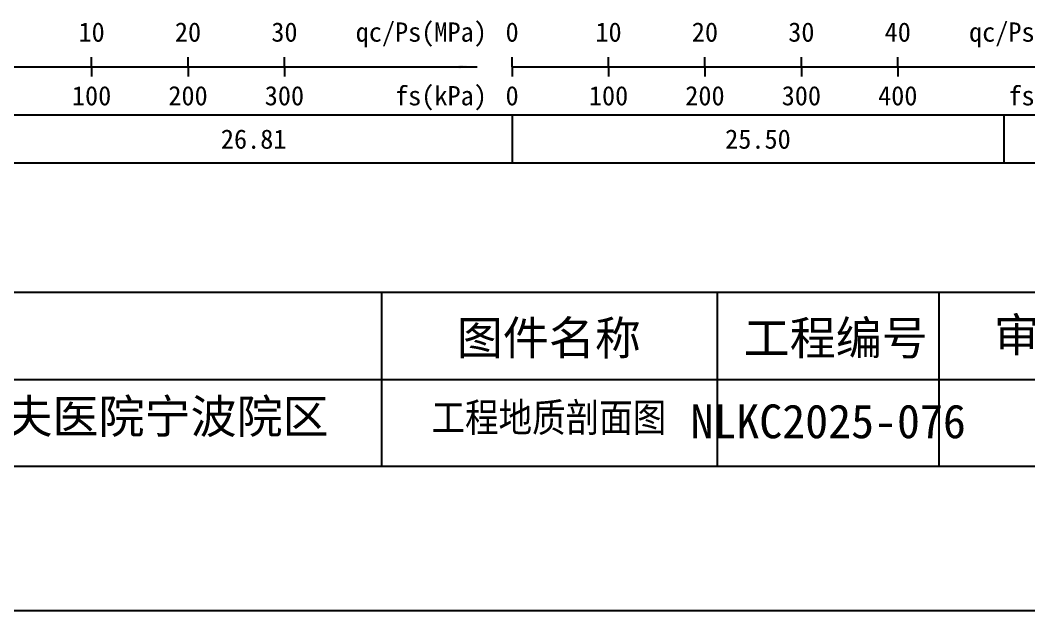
# Model space of a CAD drawing. Extents: x -37 to 3540, y -1485 to 297.
# Drawn here: x 1055.6 to 1160.2, y -1485 to -1423.8 of the extents above; entities that cross this region are included whole.
import ezdxf
from ezdxf.enums import TextEntityAlignment as Align

# ---------------------------------------------------------------- set-up
doc = ezdxf.new("R2010")
doc.units = 0
doc.layers.get('0').update_dxf_attribs({"linetype": 'CONTINUOUS'})
for name, color, linetype in [('FRAME', 7, 'CONTINUOUS'), ('RULER', 7, 'CONTINUOUS'), ('STRATUM', 241, 'CONTINUOUS')]:
    doc.layers.add(name, color=color, linetype=linetype)
doc.styles.add('ST', font='')
doc.styles.get('ST').set_extended_font_data('SimSun')

# ---------------------------------------------------------------- blocks, each defined once
blk = doc.blocks.new('Arrow')
for points in [[(-3.984779, 0.348623), (0, 0), (-3.189535, 0)], [(-3.189535, 0), (0, 0), (-3.984779, -0.348623)]]:
    blk.add_solid(points)
blk = doc.blocks.new('图签_A3长')
for p, q in [((0, 18), (-380, 18)), ((-222.82, 0), (-222.82, 18)), ((-188, 0), (-188, 18)), ((-165, 0), (-165, 18)), ((-320, 9), (0, 9)), ((-380, 0), (0, 0))]:
    blk.add_line(p, q)
at = {"style": 'ST'}
for s, p in [('审 定', (-153.38, 13.61)), ('图件名称', (-205.49, 13.3)), ('工程编号', (-175.73, 13.3))]:
    blk.add_text(s, height=3.5, dxfattribs=at).set_placement(p, align=Align.MIDDLE_CENTER)
for tag, p in [('01＿单位名称', (-349.98, 8.36)), ('02＿工程名称', (-271.3, 5.16)), ('04＿工程编号', (-176.51, 4.65)), ('05＿日期', (-35.59, 4.65)), ('06＿图号', (-11.16, 4.91))]:
    blk.add_attdef(tag, text='', height=3.5, dxfattribs=at).set_placement(p, align=Align.MIDDLE_CENTER)
at = {"style": 'ST', "width": 0.85}
blk.add_attdef('03＿图件名称', text='', height=3, dxfattribs=at).set_placement((-205.49, 5.05), align=Align.MIDDLE_CENTER)

msp = doc.modelspace()

# ---------------------------------------------------------------- linework, layer by layer
at = {"layer": 'RULER', "linetype": 'Continuous'}
for points in [[(1062.98, -1428.58), (1062.98, -1427.58)], [(1072.98, -1428.58), (1072.98, -1427.58)], [(1082.98, -1428.58), (1082.98, -1427.58)], [(1106.6, -1428.58), (1106.6, -1427.58)], [(1116.6, -1428.58), (1116.6, -1427.58)], [(1126.6, -1428.58), (1126.6, -1427.58)], [(1136.6, -1428.58), (1136.6, -1427.58)], [(1146.6, -1428.58), (1146.6, -1427.58)], [(1052.98, -1428.58), (1102.98, -1428.58)], [(1062.98, -1428.58), (1062.98, -1429.58)], [(1072.98, -1428.58), (1072.98, -1429.58)], [(1082.98, -1428.58), (1082.98, -1429.58)], [(1106.6, -1428.58), (1166.6, -1428.58)], [(1106.6, -1428.58), (1106.6, -1429.58)], [(1116.6, -1428.58), (1116.6, -1429.58)], [(1126.6, -1428.58), (1126.6, -1429.58)], [(1136.6, -1428.58), (1136.6, -1429.58)], [(1146.6, -1428.58), (1146.6, -1429.58)], [(1052.98, -1433.58), (1106.6, -1433.58), (1106.6, -1438.58), (1052.98, -1438.58)], [(1106.6, -1433.58), (1157.61, -1433.58), (1157.61, -1438.58), (1106.6, -1438.58)], [(1157.61, -1433.58), (1200.33, -1433.58), (1200.33, -1438.58), (1157.61, -1438.58)]]:
    msp.add_lwpolyline(points, dxfattribs=at)
at = {"layer": 'STRATUM'}
for points in [[(729.18, -1470), (1315.9, -1470)], [(1335.9, -1485), (709.18, -1485)]]:
    msp.add_lwpolyline(points, dxfattribs=at)

# ---------------------------------------------------------------- block references
at = {"layer": 'FRAME'}
ref = msp.add_blockref('图签_A3长', (1315.9, -1470), dxfattribs=at)
ref.add_attrib('02＿工程名称', '浙江大学医学院附属邵逸夫医院宁波院区', dxfattribs={"layer": '0', "height": 3.5, "style": 'ST'}).set_placement((1044.6, -1464.84), align=Align.MIDDLE_CENTER)
ref.add_attrib('03＿图件名称', '工程地质剖面图', dxfattribs={"layer": '0', "height": 3, "style": 'ST', "width": 0.85}).set_placement((1110.41, -1464.95), align=Align.MIDDLE_CENTER)
ref.add_attrib('04＿工程编号', 'NLKC2025-076', dxfattribs={"layer": '0', "height": 3.5, "style": 'ST'}).set_placement((1139.38, -1465.35), align=Align.MIDDLE_CENTER)
at = {"layer": 'RULER', "xscale": 0.5, "yscale": 0.5, "zscale": 0.5}
msp.add_blockref('Arrow', (1102.98, -1428.58), dxfattribs=at)

# ---------------------------------------------------------------- texts
at = {"layer": 'RULER', "style": 'ST'}
for p in [(1103.98, -1426.58), (1167.6, -1426.58)]:
    msp.add_text('qc/Ps(MPa)', height=2, dxfattribs=at).set_placement(p, align=Align.BOTTOM_RIGHT)
for s, p in [('10', (1062.98, -1426.58)), ('20', (1072.98, -1426.58)), ('30', (1082.98, -1426.58)), ('0', (1106.6, -1426.58)), ('10', (1116.6, -1426.58)), ('20', (1126.6, -1426.58)), ('30', (1136.6, -1426.58)), ('40', (1146.6, -1426.58))]:
    msp.add_text(s, height=2, dxfattribs=at).set_placement(p, align=Align.BOTTOM_CENTER)
for s, p in [('100', (1062.98, -1430.58)), ('200', (1072.98, -1430.58)), ('300', (1082.98, -1430.58)), ('0', (1106.6, -1430.58)), ('100', (1116.6, -1430.58)), ('200', (1126.6, -1430.58)), ('300', (1136.6, -1430.58)), ('400', (1146.6, -1430.58))]:
    msp.add_text(s, height=2, dxfattribs=at).set_placement(p, align=Align.TOP_CENTER)
for p in [(1103.98, -1430.58), (1167.6, -1430.58)]:
    msp.add_text('fs(kPa)', height=2, dxfattribs=at).set_placement(p, align=Align.TOP_RIGHT)
for s, p in [('26.81', (1079.79, -1436.08)), ('25.50', (1132.1, -1436.08))]:
    msp.add_text(s, height=2, dxfattribs=at).set_placement(p, align=Align.MIDDLE_CENTER)

doc.saveas('drawing.dxf')
